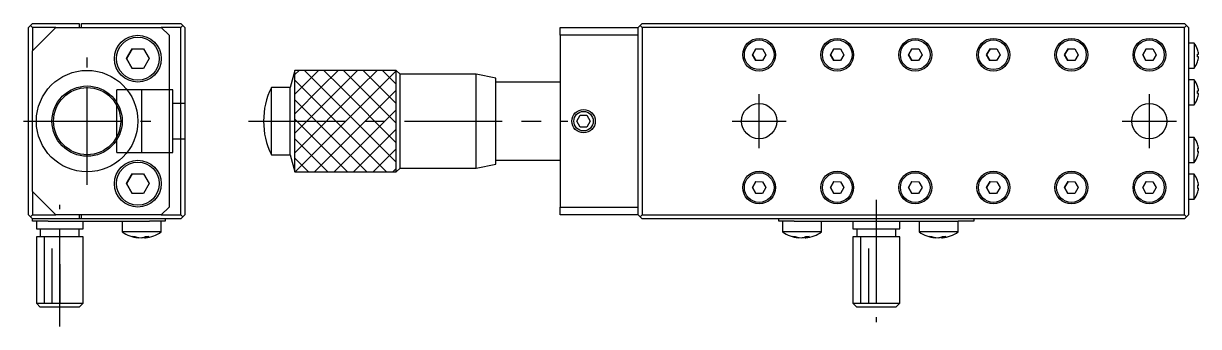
# Model space of a CAD drawing. Extents: x 15 to 335, y 9 to 115.
# Drawn here: x 184.4 to 334.9, y 49.4 to 88.2 of the extents above; entities that cross this region are included whole.
import ezdxf

# ---------------------------------------------------------------- set-up
doc = ezdxf.new("R2010")
doc.units = 0
doc.header["$LTSCALE"] = 10
doc.linetypes.add('CENTER', pattern=[2, 1.25, -0.25, 0.25, -0.25])
doc.linetypes.add('DASHED', pattern=[3.5, 2, -1.5])
doc.layers.get('0').update_dxf_attribs({"linetype": 'CONTINUOUS'})
doc.layers.add('12', color=7, linetype='CONTINUOUS')

msp = doc.modelspace()

# ---------------------------------------------------------------- linework, layer by layer
at = {"color": 7, "linetype": 'CONTINUOUS'}
for p, q in [((185.25, 87.9), (185, 87.65)), ((185, 63.65), (185, 87.65)), ((185.5, 88.15), (185.25, 87.9)), ((185.25, 87.9), (185.5, 87.65)), ((185.5, 88.15), (191.5, 88.15)), ((188.5, 87.65), (185.5, 84.65)), ((185.5, 87.65), (185.5, 84.65)), ((188.5, 87.65), (185.5, 87.65)), ((188.5, 87.65), (202, 87.65)), ((191.5, 88.15), (191.5, 87.65)), ((191.8, 88.15), (204.5, 88.15)), ((191.8, 87.65), (191.8, 88.15)), ((203, 86.65), (202, 87.65)), ((204.5, 87.65), (202, 87.65)), ((204.75, 87.9), (204.5, 88.15)), ((204.5, 87.65), (204.75, 87.9)), ((204.5, 63.65), (204.5, 87.65)), ((204.75, 87.9), (205, 87.65)), ((205, 87.65), (205, 63.65)), ((253.1065, 87.65), (263.1065, 87.65)), ((253.1065, 86.65), (253.1065, 87.65)), ((263.1065, 87.65), (263.3565, 87.9)), ((263.1065, 63.65), (263.1065, 87.65)), ((263.3565, 87.9), (263.6065, 88.15)), ((263.3565, 87.9), (263.6065, 87.65)), ((263.6065, 88.15), (333.1065, 88.15)), ((333.1065, 87.65), (263.6065, 87.65)), ((263.6065, 87.65), (263.6065, 63.65)), ((333.1065, 88.15), (333.3565, 87.9)), ((333.3565, 87.9), (333.1065, 87.65)), ((333.1065, 63.65), (333.1065, 87.65)), ((333.3565, 87.9), (333.6065, 87.65)), ((333.6065, 87.65), (333.6065, 84.675)), ((203, 86.65), (203, 64.65)), ((263.1065, 86.65), (253.1065, 86.65)), ((253.1065, 86.65), (253.1065, 64.65)), ((185.5, 66.65), (185.5, 84.65)), ((197.556624, 83.65), (198.278312, 84.9)), ((198.278312, 84.9), (197.556624, 83.65)), ((198.278312, 84.9), (199.721688, 84.9)), ((199.721688, 84.9), (200.443376, 83.65)), ((277.74051, 84.157843), (278.180298, 84.903891)), ((278.180298, 84.903891), (277.74051, 84.157843)), ((278.180298, 84.903891), (279.046288, 84.896048)), ((279.046288, 84.896048), (279.47249, 84.142157)), ((287.74051, 84.157843), (288.180298, 84.903891)), ((288.180298, 84.903891), (287.74051, 84.157843)), ((288.180298, 84.903891), (289.046288, 84.896048)), ((289.046288, 84.896048), (289.47249, 84.142157)), ((297.74051, 84.157843), (298.180298, 84.903891)), ((298.180298, 84.903891), (297.74051, 84.157843)), ((298.180298, 84.903891), (299.046288, 84.896048)), ((299.046288, 84.896048), (299.47249, 84.142157)), ((307.74051, 84.157843), (308.180298, 84.903891)), ((308.180298, 84.903891), (307.74051, 84.157843)), ((308.180298, 84.903891), (309.046288, 84.896048)), ((309.046288, 84.896048), (309.47249, 84.142157)), ((317.74051, 84.157843), (318.180298, 84.903891)), ((318.180298, 84.903891), (317.74051, 84.157843)), ((318.180298, 84.903891), (319.046288, 84.896048)), ((319.046288, 84.896048), (319.47249, 84.142157)), ((327.74051, 84.157843), (328.180298, 84.903891)), ((328.180298, 84.903891), (327.74051, 84.157843)), ((328.180298, 84.903891), (329.046288, 84.896048)), ((329.046288, 84.896048), (329.47249, 84.142157)), ((334.327438, 85.65), (333.6065, 85.65)), ((333.6065, 84.675), (333.6065, 83.425)), ((334.327438, 85.65), (334.327438, 82.45)), ((334.773224, 84.834997), (334.779108, 84.837867)), ((198.278312, 82.4), (197.556624, 83.65)), ((197.556624, 83.65), (198.278312, 82.4)), ((200.443376, 83.65), (199.721688, 82.4)), ((278.166713, 83.403952), (277.74051, 84.157843)), ((277.74051, 84.157843), (278.166713, 83.403952)), ((279.032703, 83.396109), (278.166713, 83.403952)), ((279.47249, 84.142157), (279.032703, 83.396109)), ((288.166713, 83.403952), (287.74051, 84.157843)), ((287.74051, 84.157843), (288.166713, 83.403952)), ((289.032703, 83.396109), (288.166713, 83.403952)), ((289.47249, 84.142157), (289.032703, 83.396109)), ((298.166713, 83.403952), (297.74051, 84.157843)), ((297.74051, 84.157843), (298.166713, 83.403952)), ((299.032703, 83.396109), (298.166713, 83.403952)), ((299.47249, 84.142157), (299.032703, 83.396109)), ((308.166713, 83.403952), (307.74051, 84.157843)), ((307.74051, 84.157843), (308.166713, 83.403952)), ((309.032703, 83.396109), (308.166713, 83.403952)), ((309.47249, 84.142157), (309.032703, 83.396109)), ((318.166713, 83.403952), (317.74051, 84.157843)), ((317.74051, 84.157843), (318.166713, 83.403952)), ((319.032703, 83.396109), (318.166713, 83.403952)), ((319.47249, 84.142157), (319.032703, 83.396109)), ((328.166713, 83.403952), (327.74051, 84.157843)), ((327.74051, 84.157843), (328.166713, 83.403952)), ((329.032703, 83.396109), (328.166713, 83.403952)), ((329.47249, 84.142157), (329.032703, 83.396109)), ((333.6065, 83.425), (333.6065, 79.975)), ((334.773224, 84.23), (334.893507, 84.23)), ((334.773224, 83.87), (334.773224, 84.23)), ((334.893507, 83.87), (334.773224, 83.87)), ((334.779108, 83.262133), (334.773224, 83.265003)), ((199.721688, 82.4), (198.278312, 82.4)), ((219.106493, 82.149999), (218.517005, 79.95)), ((219.106493, 75.650067), (219.106493, 82.149999)), ((232.106494, 82.149999), (219.106493, 82.149999)), ((232.106494, 75.650067), (232.106494, 82.149999)), ((232.606496, 81.649996), (232.106494, 82.149999)), ((232.606496, 75.650062), (232.606496, 81.649996)), ((242.356501, 81.649996), (232.606496, 81.649996)), ((242.356501, 75.650062), (242.356501, 81.649996)), ((244.8565, 81.149997), (242.356501, 81.649996)), ((333.6065, 82.45), (334.327438, 82.45)), ((216.106494, 75.650044), (216.106494, 79.95)), ((218.517005, 79.95), (216.106494, 79.95)), ((218.517005, 75.650044), (218.517005, 79.95)), ((244.8565, 75.650057), (244.8565, 81.149997)), ((253.1065, 80.65), (244.8565, 80.65)), ((334.327438, 80.95), (333.6065, 80.95)), ((333.6065, 79.975), (333.6065, 78.725)), ((334.327438, 80.95), (334.327438, 79.35)), ((334.773224, 80.134997), (334.779108, 80.137867)), ((334.773224, 80.134997), (334.779108, 80.137867)), ((333.6065, 78.725), (333.6065, 72.575)), ((334.327438, 79.35), (334.327438, 77.75)), ((334.773224, 79.53), (334.893507, 79.53)), ((334.773224, 79.17), (334.773224, 79.53)), ((334.893507, 79.17), (334.773224, 79.17)), ((334.779108, 78.562133), (334.773224, 78.565003)), ((334.779108, 78.562133), (334.773224, 78.565003)), ((333.6065, 77.75), (334.327438, 77.75)), ((216.106494, 71.35), (216.106494, 75.650044)), ((218.517005, 71.35), (218.517005, 75.650044)), ((219.106493, 69.150001), (219.106493, 75.650067)), ((232.106494, 69.150001), (232.106494, 75.650067)), ((232.606496, 69.650004), (232.606496, 75.650062)), ((242.356501, 69.650004), (242.356501, 75.650062)), ((244.8565, 70.150003), (244.8565, 75.650057)), ((255.240475, 75.65), (255.673488, 76.4)), ((255.673488, 74.9), (255.240475, 75.65)), ((255.673488, 76.4), (256.539513, 76.4)), ((256.539513, 76.4), (256.972526, 75.65)), ((256.972526, 75.65), (256.539513, 74.9)), ((256.539513, 74.9), (255.673488, 74.9)), ((334.327438, 73.55), (333.6065, 73.55)), ((333.6065, 72.575), (333.6065, 71.325)), ((334.327438, 71.95), (334.327438, 73.55)), ((334.779108, 72.737867), (334.773224, 72.734997)), ((334.779108, 72.737867), (334.773224, 72.734997)), ((216.106494, 71.35), (218.517005, 71.35)), ((218.517005, 71.35), (219.106493, 69.150001)), ((333.6065, 71.325), (333.6065, 67.875)), ((334.327438, 70.35), (334.327438, 71.95)), ((334.893507, 72.13), (334.773224, 72.13)), ((334.773224, 72.13), (334.773224, 71.77)), ((334.773224, 71.77), (334.893507, 71.77)), ((334.773224, 71.165003), (334.779108, 71.162133)), ((334.773224, 71.165003), (334.779108, 71.162133)), ((232.106494, 69.150001), (232.606496, 69.650004)), ((232.606496, 69.650004), (242.356501, 69.650004)), ((242.356501, 69.650004), (244.8565, 70.150003)), ((244.8565, 70.65), (253.1065, 70.65)), ((333.6065, 70.35), (334.327438, 70.35)), ((197.556624, 67.65), (198.278312, 68.9)), ((198.278312, 68.9), (197.556624, 67.65)), ((198.278312, 68.9), (199.721688, 68.9)), ((199.721688, 68.9), (200.443376, 67.65)), ((219.106493, 69.150001), (232.106494, 69.150001)), ((277.74051, 67.157843), (278.180298, 67.903891)), ((278.180298, 67.903891), (277.74051, 67.157843)), ((278.180298, 67.903891), (279.046288, 67.896048)), ((279.046288, 67.896048), (279.47249, 67.142157)), ((287.74051, 67.157843), (288.180298, 67.903891)), ((288.180298, 67.903891), (287.74051, 67.157843)), ((288.180298, 67.903891), (289.046288, 67.896048)), ((289.046288, 67.896048), (289.47249, 67.142157)), ((297.74051, 67.157843), (298.180298, 67.903891)), ((298.180298, 67.903891), (297.74051, 67.157843)), ((298.180298, 67.903891), (299.046288, 67.896048)), ((299.046288, 67.896048), (299.47249, 67.142157)), ((307.74051, 67.157843), (308.180298, 67.903891)), ((308.180298, 67.903891), (307.74051, 67.157843)), ((308.180298, 67.903891), (309.046288, 67.896048)), ((309.046288, 67.896048), (309.47249, 67.142157)), ((317.74051, 67.157843), (318.180298, 67.903891)), ((318.180298, 67.903891), (317.74051, 67.157843)), ((318.180298, 67.903891), (319.046288, 67.896048)), ((319.046288, 67.896048), (319.47249, 67.142157)), ((327.74051, 67.157843), (328.180298, 67.903891)), ((328.180298, 67.903891), (327.74051, 67.157843)), ((328.180298, 67.903891), (329.046288, 67.896048)), ((329.046288, 67.896048), (329.47249, 67.142157)), ((334.327438, 68.85), (333.6065, 68.85)), ((333.6065, 67.875), (333.6065, 66.625)), ((334.327438, 65.65), (334.327438, 68.85)), ((334.779108, 68.037867), (334.773224, 68.034997)), ((185.5, 66.65), (188.5, 63.65)), ((185.5, 66.65), (185.5, 63.65)), ((198.278312, 66.4), (197.556624, 67.65)), ((197.556624, 67.65), (198.278312, 66.4)), ((199.721688, 66.4), (198.278312, 66.4)), ((200.443376, 67.65), (199.721688, 66.4)), ((278.166713, 66.403952), (277.74051, 67.157843)), ((277.74051, 67.157843), (278.166713, 66.403952)), ((279.032703, 66.396109), (278.166713, 66.403952)), ((279.47249, 67.142157), (279.032703, 66.396109)), ((288.166713, 66.403952), (287.74051, 67.157843)), ((287.74051, 67.157843), (288.166713, 66.403952)), ((289.032703, 66.396109), (288.166713, 66.403952)), ((289.47249, 67.142157), (289.032703, 66.396109)), ((298.166713, 66.403952), (297.74051, 67.157843)), ((297.74051, 67.157843), (298.166713, 66.403952)), ((299.032703, 66.396109), (298.166713, 66.403952)), ((299.47249, 67.142157), (299.032703, 66.396109)), ((308.166713, 66.403952), (307.74051, 67.157843)), ((307.74051, 67.157843), (308.166713, 66.403952)), ((309.032703, 66.396109), (308.166713, 66.403952)), ((309.47249, 67.142157), (309.032703, 66.396109)), ((318.166713, 66.403952), (317.74051, 67.157843)), ((317.74051, 67.157843), (318.166713, 66.403952)), ((319.032703, 66.396109), (318.166713, 66.403952)), ((319.47249, 67.142157), (319.032703, 66.396109)), ((328.166713, 66.403952), (327.74051, 67.157843)), ((327.74051, 67.157843), (328.166713, 66.403952)), ((329.032703, 66.396109), (328.166713, 66.403952)), ((329.47249, 67.142157), (329.032703, 66.396109)), ((333.6065, 66.625), (333.6065, 63.65)), ((334.893507, 67.43), (334.773224, 67.43)), ((334.773224, 67.43), (334.773224, 67.07)), ((334.773224, 67.07), (334.893507, 67.07)), ((334.773224, 66.465003), (334.779108, 66.462133)), ((333.6065, 65.65), (334.327438, 65.65)), ((185, 63.65), (185.25, 63.4)), ((185.5, 63.65), (185.25, 63.4)), ((185.25, 63.4), (185.5, 63.15)), ((185.5, 63.65), (188.5, 63.65)), ((202, 63.65), (188.5, 63.65)), ((191.5, 63.65), (191.5, 63.15)), ((191.8, 63.15), (191.8, 63.65)), ((202, 63.65), (203, 64.65)), ((202, 63.65), (204.5, 63.65)), ((204.75, 63.4), (204.5, 63.65)), ((204.5, 63.15), (204.75, 63.4)), ((205, 63.65), (204.75, 63.4)), ((253.1065, 63.65), (253.1065, 64.65)), ((253.1065, 64.65), (263.1065, 64.65)), ((263.1065, 63.65), (253.1065, 63.65)), ((263.3565, 63.4), (263.1065, 63.65)), ((263.6065, 63.65), (263.3565, 63.4)), ((263.6065, 63.15), (263.3565, 63.4)), ((263.6065, 63.65), (333.1065, 63.65)), ((333.1065, 63.65), (333.3565, 63.4)), ((333.3565, 63.4), (333.1065, 63.15)), ((333.6065, 63.65), (333.3565, 63.4)), ((185.5, 62.85), (185.5, 63.15)), ((191.5, 63.15), (185.5, 63.15)), ((187.5, 62.85), (185.5, 62.85)), ((186, 62.85), (186, 61.85)), ((186, 61.85), (192, 61.85)), ((186.5, 61.85), (186.5, 60.85)), ((187.5, 62.85), (198.425, 62.85)), ((191.8, 63.15), (191.5, 63.15)), ((191.5, 60.85), (191.5, 61.85)), ((204.5, 63.15), (191.8, 63.15)), ((192, 61.85), (192, 62.85)), ((197, 62.85), (197, 61.458343)), ((198.425, 62.85), (200.5, 62.85)), ((202.5, 62.85), (200.5, 62.85)), ((202, 61.458343), (202, 62.85)), ((202.5, 63.15), (202.5, 62.85)), ((333.1065, 63.15), (263.6065, 63.15)), ((281.1065, 62.85), (281.1065, 63.15)), ((283.1065, 62.85), (281.1065, 62.85)), ((281.6065, 62.85), (281.6065, 61.458343)), ((283.1065, 62.85), (285.1815, 62.85)), ((285.1815, 62.85), (300.5315, 62.85)), ((286.6065, 61.458343), (286.6065, 62.85)), ((290.6065, 62.85), (290.6065, 61.85)), ((290.6065, 61.85), (293.6065, 61.85)), ((290.6065, 61.85), (291.1065, 61.85)), ((291.1065, 61.85), (291.1065, 60.85)), ((293.6065, 61.85), (296.6065, 61.85)), ((296.1065, 61.85), (296.6065, 61.85)), ((296.1065, 60.85), (296.1065, 61.85)), ((296.6065, 61.85), (296.6065, 62.85)), ((299.1065, 62.85), (299.1065, 61.458343)), ((300.5315, 62.85), (302.6815, 62.85)), ((302.6815, 62.85), (304.1065, 62.85)), ((306.1065, 62.85), (304.1065, 62.85)), ((304.1065, 61.458343), (304.1065, 62.85)), ((306.1065, 63.15), (306.1065, 62.85)), ((192, 60.85), (186, 60.85)), ((186, 60.85), (186, 52.35)), ((192, 52.35), (192, 60.85)), ((202, 61.458343), (197, 61.458343)), ((198.306932, 60.887419), (198.593898, 60.887419)), ((198.664565, 60.784807), (198.306932, 60.887419)), ((198.593898, 60.887419), (199.006213, 60.772987)), ((199.028865, 60.724731), (198.664565, 60.784807)), ((199.006213, 60.772987), (199.42666, 60.715047)), ((199.139693, 60.715047), (199.028865, 60.724731)), ((199.139693, 60.715047), (199.139693, 60.74832)), ((199.42666, 60.715047), (199.70489, 60.772987)), ((199.57334, 60.715047), (199.5, 60.724731)), ((199.860307, 60.74832), (199.57334, 60.715047)), ((199.57334, 60.715047), (199.57334, 60.738393)), ((199.70489, 60.772987), (199.97774, 60.887419)), ((199.860307, 60.715047), (199.860307, 60.830937)), ((200.138538, 60.772987), (199.860307, 60.715047)), ((199.860307, 60.715047), (199.971135, 60.724731)), ((199.97774, 60.887419), (200.411387, 60.887419)), ((200.411387, 60.887419), (200.138538, 60.772987)), ((285.486147, 61.458343), (281.6065, 61.458343)), ((282.913432, 60.887419), (283.200399, 60.887419)), ((283.271066, 60.784807), (282.913432, 60.887419)), ((283.200399, 60.887419), (283.612713, 60.772987)), ((283.635365, 60.724731), (283.271066, 60.784807)), ((283.612713, 60.772987), (284.03316, 60.715047)), ((283.746193, 60.715047), (283.635365, 60.724731)), ((283.746193, 60.715047), (283.746193, 60.74832)), ((284.03316, 60.715047), (284.311391, 60.772987)), ((284.179841, 60.715047), (284.1065, 60.724731)), ((284.466807, 60.74832), (284.179841, 60.715047)), ((284.179841, 60.715047), (284.179841, 60.738393)), ((284.311391, 60.772987), (284.58424, 60.887419)), ((284.466807, 60.715047), (284.466807, 60.830937)), ((284.745038, 60.772987), (284.466807, 60.715047)), ((284.466807, 60.715047), (284.577635, 60.724731)), ((284.58424, 60.887419), (285.017888, 60.887419)), ((285.017888, 60.887419), (284.745038, 60.772987)), ((286.6065, 61.458343), (285.486147, 61.458343)), ((290.6065, 60.85), (290.6065, 52.35)), ((296.6065, 60.85), (290.6065, 60.85)), ((296.6065, 52.35), (296.6065, 60.85)), ((302.986147, 61.458343), (299.1065, 61.458343)), ((300.413432, 60.887419), (300.700399, 60.887419)), ((300.771066, 60.784807), (300.413432, 60.887419)), ((300.700399, 60.887419), (301.112713, 60.772987)), ((301.135365, 60.724731), (300.771066, 60.784807)), ((301.112713, 60.772987), (301.53316, 60.715047)), ((301.246193, 60.715047), (301.135365, 60.724731)), ((301.246193, 60.715047), (301.246193, 60.74832)), ((301.53316, 60.715047), (301.811391, 60.772987)), ((301.679841, 60.715047), (301.6065, 60.724731)), ((301.966807, 60.74832), (301.679841, 60.715047)), ((301.679841, 60.715047), (301.679841, 60.738393)), ((301.811391, 60.772987), (302.08424, 60.887419)), ((301.966807, 60.715047), (301.966807, 60.830937)), ((302.245038, 60.772987), (301.966807, 60.715047)), ((301.966807, 60.715047), (302.077635, 60.724731)), ((302.08424, 60.887419), (302.517888, 60.887419)), ((302.517888, 60.887419), (302.245038, 60.772987)), ((304.1065, 61.458343), (302.986147, 61.458343)), ((186, 52.35), (192, 52.35)), ((186, 52.35), (186.5, 51.85)), ((191.5, 51.85), (186.5, 51.85)), ((191.5, 51.85), (192, 52.35)), ((290.6065, 52.35), (291.1065, 51.85)), ((290.6065, 52.35), (296.6065, 52.35)), ((293.6065, 51.85), (291.1065, 51.85)), ((296.1065, 51.85), (291.1065, 51.85)), ((296.1065, 51.85), (293.6065, 51.85)), ((296.1065, 51.85), (296.6065, 52.35))]:
    msp.add_line(p, q, dxfattribs=at)
at = {"color": 3, "linetype": 'CONTINUOUS'}
for p, q in [((219.106493, 81.606493), (219.649999, 82.149999)), ((220, 80), (222.149999, 82.149999)), ((220.350001, 82.149999), (222.5, 80)), ((222.5, 80), (224.649999, 82.149999)), ((222.850001, 82.149999), (225, 80)), ((225, 80), (227.149999, 82.149999)), ((225.350001, 82.149999), (227.5, 80)), ((227.5, 80), (229.649999, 82.149999)), ((227.850001, 82.149999), (230, 80)), ((230, 80), (232.106494, 82.106494)), ((230.350001, 82.149999), (232.106494, 80.393506)), ((219.106493, 80.893507), (220, 80)), ((219.106493, 79.106493), (220, 80)), ((219.106493, 76.606493), (222.5, 80)), ((219.106493, 74.106493), (225, 80)), ((219.106493, 71.606493), (227.5, 80)), ((219.150001, 69.150001), (230, 80)), ((220, 80), (230.849999, 69.150001)), ((222.5, 80), (232.106494, 70.393506)), ((225, 80), (232.106494, 72.893506)), ((227.5, 80), (232.106494, 75.393506)), ((230, 80), (232.106494, 77.893506)), ((219.106493, 78.393507), (228.349999, 69.150001)), ((221.650001, 69.150001), (232.106494, 79.606494)), ((224.150001, 69.150001), (232.106494, 77.106494)), ((219.106493, 75.893507), (225.849999, 69.150001)), ((226.650001, 69.150001), (232.106494, 74.606494)), ((219.106493, 73.393507), (223.349999, 69.150001)), ((219.106493, 70.893507), (220.849999, 69.150001)), ((229.150001, 69.150001), (232.106494, 72.106494)), ((231.650001, 69.150001), (232.106494, 69.606494)), ((187, 60.85), (187, 52.35)), ((291.6065, 60.85), (291.6065, 52.35)), ((188, 59.35), (188, 52.35)), ((292.6065, 59.35), (292.6065, 52.35)), ((189, 57.35), (189, 52.35)), ((293.6065, 57.35), (293.6065, 52.35))]:
    msp.add_line(p, q, dxfattribs=at)
at = {"color": 3, "linetype": 'DASHED'}
for p, q in [((203.5, 79.65), (196.3, 79.65)), ((196.3, 71.65), (196.3, 79.65)), ((199.5, 71.65), (199.5, 79.65)), ((203.5, 71.65), (203.5, 79.65)), ((205, 77.9), (203.5, 77.9)), ((203.5, 73.4), (205, 73.4)), ((196.3, 71.65), (203.5, 71.65))]:
    msp.add_line(p, q, dxfattribs=at)
at = {"color": 7, "linetype": 'CONTINUOUS'}
for centre, radius in [((199, 83.65), 3), ((199, 83.65), 2.75), ((278.6065, 84.15), 2.1), ((278.6065, 84.15), 1.9), ((288.6065, 84.15), 2.1), ((288.6065, 84.15), 1.9), ((298.6065, 84.15), 2.1), ((298.6065, 84.15), 1.9), ((308.6065, 84.15), 2.1), ((308.6065, 84.15), 1.9), ((318.6065, 84.15), 2.1), ((318.6065, 84.15), 1.9), ((328.6065, 84.15), 2.1), ((328.6065, 84.15), 1.9), ((192.5, 75.65), 6.499999), ((192.5, 75.65), 4.3), ((256.1065, 75.65), 1.25), ((278.6065, 75.65), 2.25), ((328.6065, 75.65), 2.25), ((199, 67.65), 3), ((199, 67.65), 2.75), ((278.6065, 67.15), 2.1), ((278.6065, 67.15), 1.9), ((288.6065, 67.15), 2.1), ((288.6065, 67.15), 1.9), ((298.6065, 67.15), 2.1), ((298.6065, 67.15), 1.9), ((308.6065, 67.15), 2.1), ((308.6065, 67.15), 1.9), ((318.6065, 67.15), 2.1), ((318.6065, 67.15), 1.9), ((328.6065, 67.15), 2.1), ((328.6065, 67.15), 1.9)]:
    msp.add_circle(centre, radius, dxfattribs=at)
at = {"color": 3, "linetype": 'CONTINUOUS'}
for centre, radius in [((192.5, 75.65), 4.5), ((256.1065, 75.65), 1.5)]:
    msp.add_circle(centre, radius, dxfattribs=at)
at = {"color": 7, "linetype": 'CONTINUOUS'}
for centre, radius, start, end in [((332.4065, 84.05), 2.5, 18.369665, 39.791819), ((332.4065, 84.05), 2.493512, 4.139631, 18.349691), ((332.4065, 84.05), 2.5, 320.208181, 341.630335), ((332.4065, 84.05), 2.493512, 341.650309, 355.860369), ((224.851495, 75.649998), 9.745001, 153.816202, 206.183785), ((332.4065, 79.35), 2.5, 18.369665, 39.791819), ((332.4065, 79.35), 2.493512, 4.139631, 18.349691), ((332.4065, 79.35), 2.5, 320.208181, 341.630335), ((332.4065, 79.35), 2.493512, 341.650309, 355.860369), ((332.4065, 71.95), 2.5, 18.369665, 39.791819), ((332.4065, 71.95), 2.493512, 4.139631, 18.349691), ((332.4065, 71.95), 2.5, 320.208181, 341.630335), ((332.4065, 71.95), 2.493512, 341.650309, 355.860369), ((332.4065, 67.25), 2.5, 18.369665, 39.791819), ((332.4065, 67.25), 2.493512, 4.139631, 18.349691), ((332.4065, 67.25), 2.5, 320.208181, 341.630335), ((332.4065, 67.25), 2.493512, 341.650309, 355.860369), ((199.5, 65.2), 4.5, 236.251011, 263.99031), ((199.5, 65.2), 4.5, 276.00969, 303.748989), ((284.1065, 65.2), 4.5, 236.251011, 263.99031), ((284.1065, 65.2), 4.5, 276.00969, 303.748989), ((301.6065, 65.2), 4.5, 236.251011, 263.99031), ((301.6065, 65.2), 4.5, 276.00969, 303.748989)]:
    msp.add_arc(centre, radius, start, end, dxfattribs=at)
at = {"layer": '12', "color": 1, "linetype": 'CENTER'}
for p, q in [((192.5, 67.500001), (192.5, 83.799999)), ((278.6065, 72.175), (278.6065, 79.125)), ((328.6065, 72.175), (328.6065, 79.125)), ((184.350001, 75.65), (200.649999, 75.65)), ((213.16, 75.65), (254.07, 75.65)), ((275.1315, 75.65), (282.0815, 75.65)), ((325.1315, 75.65), (332.0815, 75.65)), ((189, 49.36), (189, 64.94)), ((293.6065, 65.57), (293.6065, 49.9))]:
    msp.add_line(p, q, dxfattribs=at)

doc.saveas('drawing.dxf')
